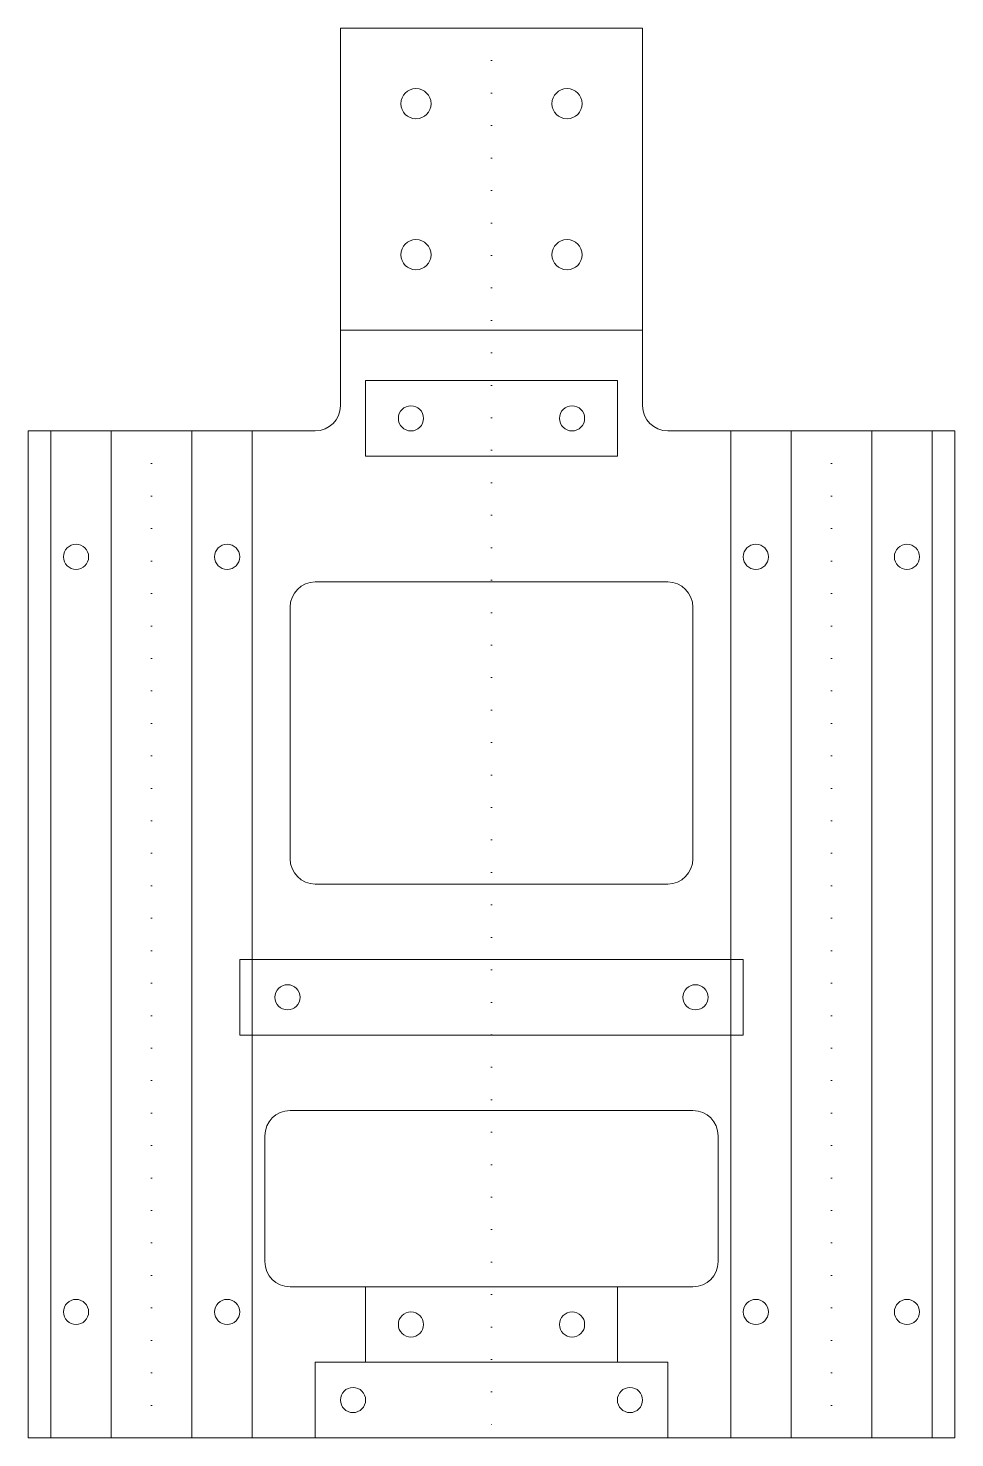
# Model space of a CAD drawing. Header units: millimetres. Extents: x -92 to 92, y 0 to 280.
import ezdxf

# ---------------------------------------------------------------- set-up
doc = ezdxf.new("R2010")
doc.units = ezdxf.units.MM
doc.linetypes.add('DOT', pattern=[6.35, 0, -6.35])
doc.layers.get('0').update_dxf_attribs({"linetype": 'CONTINUOUS', "lineweight": 0})
doc.layers.add('contours', color=1, linetype='CONTINUOUS', lineweight=0)

msp = doc.modelspace()

# ---------------------------------------------------------------- linework, layer by layer
for p, q in [((-30, 205), (-30, 280)), ((30, 280), (-30, 280)), ((30, 280), (30, 205)), ((-92, 0), (-92, 200)), ((-92, 200), (-35, 200)), ((35, 200), (92, 200)), ((92, 200), (92, 0)), ((-35, 170), (35, 170)), ((-40, 115), (-40, 165)), ((40, 165), (40, 115)), ((35, 110), (-35, 110)), ((-40, 65), (40, 65)), ((-45, 35), (-45, 60)), ((45, 60), (45, 35)), ((40, 30), (-40, 30)), ((-92, 0), (92, 0))]:
    msp.add_line(p, q)
for centre, radius in [((-15, 265), 3), ((15, 265), 3), ((-15, 235), 3), ((15, 235), 3), ((-16, 202.5), 2.5), ((16, 202.5), 2.5), ((-82.5, 175), 2.5), ((-52.5, 175), 2.5), ((52.5, 175), 2.5), ((82.5, 175), 2.5), ((-40.5, 87.5), 2.5), ((40.5, 87.5), 2.5), ((-82.5, 25), 2.5), ((-52.5, 25), 2.5), ((52.5, 25), 2.5), ((82.5, 25), 2.5), ((-16, 22.5), 2.5), ((16, 22.5), 2.5), ((-27.5, 7.5), 2.5), ((27.5, 7.5), 2.5)]:
    msp.add_circle(centre, radius)
for centre, start, end in [((-35, 205), 270, 0), ((35, 205), 180, 270), ((-35, 165), 90, 180), ((35, 165), 0, 90), ((-35, 115), 180, 270), ((35, 115), 270, 0), ((-40, 60), 90, 180), ((40, 60), 0, 90), ((-40, 35), 180, 270), ((40, 35), 270, 0)]:
    msp.add_arc(centre, 5, start, end)
at = {"layer": 'contours'}
for p, q in [((30, 280), (-30, 280)), ((-30, 280), (-30, 220)), ((30, 220), (30, 280)), ((-30, 220), (30, 220)), ((25, 210), (-25, 210)), ((-25, 210), (-25, 195)), ((25, 195), (25, 210)), ((-47.5, 200), (-87.5, 200)), ((-87.5, 200), (-87.5, 0)), ((-75.5, 200), (-59.5, 200)), ((-75.5, 0), (-75.5, 200)), ((-59.5, 200), (-59.5, 0)), ((-47.5, 0), (-47.5, 200)), ((87.5, 200), (47.5, 200)), ((47.5, 200), (47.5, 0)), ((59.5, 200), (75.5, 200)), ((59.5, 0), (59.5, 200)), ((75.5, 200), (75.5, 0)), ((87.5, 0), (87.5, 200)), ((-25, 195), (25, 195)), ((-50, 95), (50, 95)), ((-50, 80), (-50, 95)), ((50, 95), (50, 80)), ((50, 80), (-50, 80)), ((25, 30), (-25, 30)), ((-25, 30), (-25, 15)), ((25, 15), (25, 30)), ((-35, 15), (35, 15)), ((-35, 0), (-35, 15)), ((-25, 15), (25, 15)), ((35, 15), (35, 0)), ((-87.5, 0), (-47.5, 0)), ((-59.5, 0), (-75.5, 0)), ((35, 0), (-35, 0)), ((47.5, 0), (87.5, 0)), ((75.5, 0), (59.5, 0))]:
    msp.add_line(p, q, dxfattribs=at)
at = {"layer": 'contours', "linetype": 'DOT'}
for p, q in [((0, 280), (0, 0)), ((-67.5, 0), (-67.5, 200)), ((67.5, 0), (67.5, 200))]:
    msp.add_line(p, q, dxfattribs=at)
at = {"layer": 'contours'}
msp.add_arc((0, 0), 0, 0, 0, dxfattribs=at)

doc.saveas('drawing.dxf')
